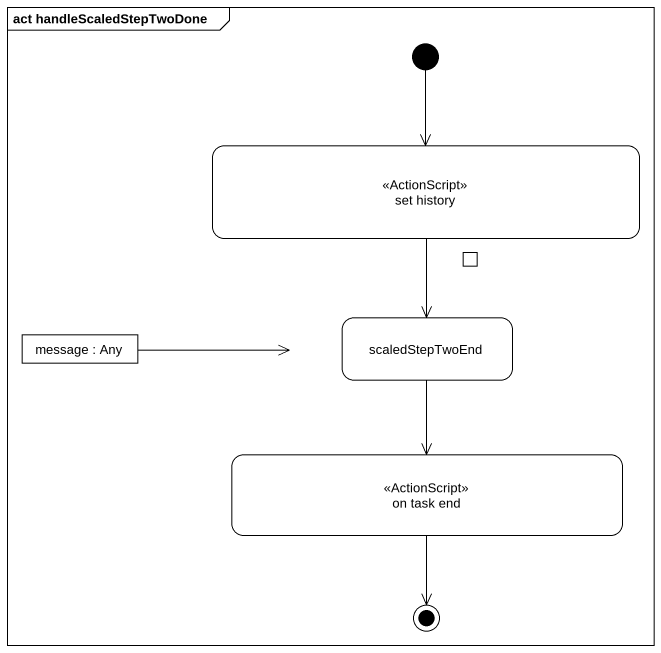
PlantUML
@startuml
mainframe act handleScaledStepTwoDone
hide empty description
state "set history" as set_history <<ActionScript>>
state "message : Any" as message <<object>>
state scaledStepTwoEnd {
  state pin1 <<inputPin>>
}
state "on task end" as on_task_end <<ActionScript>>
[*] --> set_history
set_history --> scaledStepTwoEnd
message -right-> scaledStepTwoEnd
scaledStepTwoEnd --> on_task_end
on_task_end --> [*]
@enduml
